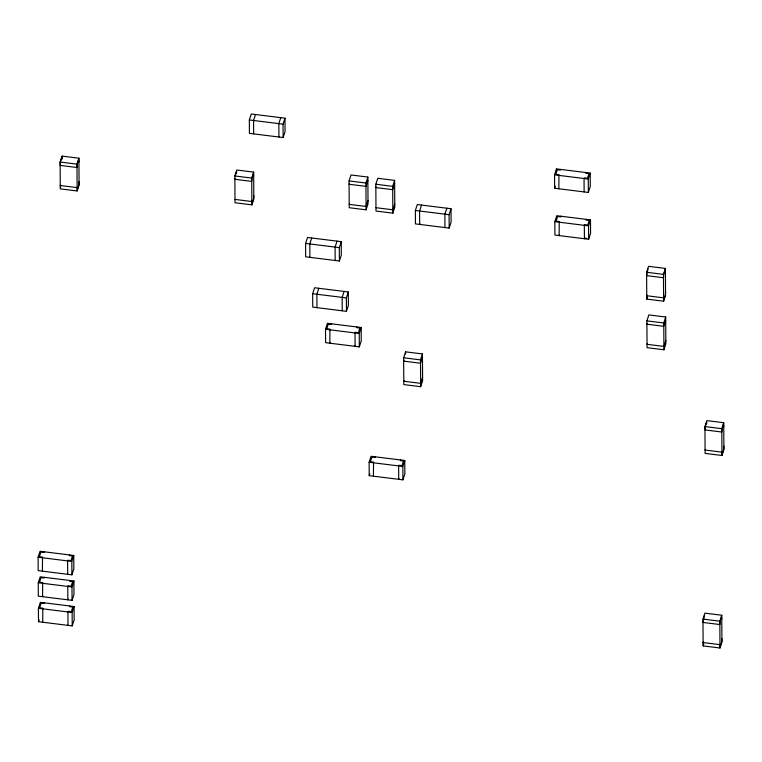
<?xml version="1.0" encoding="UTF-8"?>
<svg xmlns="http://www.w3.org/2000/svg" width="762" height="762" viewBox="0 0 762 762"><rect width="100%" height="100%" fill="white"/><g stroke="black" fill="none" stroke-linecap="round" stroke-linejoin="round"><path stroke-width="1.14" d="M60.122 162.058L62.055 156.105L78.915 158.191L79.077 185.004L77.143 190.957L60.284 188.862L60.122 162.058L76.981 164.144L78.915 158.191M78.934 161.544L78.724 162.211L78.705 159.696L77.2 164.325L77 167.497L60.141 165.402L60.341 162.23L61.846 157.601L61.855 159.277M79.058 181.651L78.857 184.823L77.353 189.452L77.343 186.947L77.124 187.604L60.265 185.509L60.484 184.852L60.493 187.366M38.1 557.232L40.034 551.278L73.752 555.46L73.838 568.871L71.904 574.824L38.186 570.633L38.1 557.232L71.819 561.423L73.752 555.46M44.253 551.802L44.034 552.46L40.872 552.069L39.367 556.698L42.529 557.098L42.396 571.157M38.262 582.768L40.196 576.815L73.914 580.996L73.99 594.398L72.057 600.351L38.338 596.17L38.262 582.768L71.98 586.95L73.914 580.996M44.406 577.339L44.196 577.996L41.034 577.606L39.529 582.235L42.691 582.625L42.558 596.694L42.767 596.027M38.414 608.295L40.348 602.342L74.066 606.533L74.152 619.935L72.219 625.888L38.5 621.706L38.414 608.295L72.133 612.486L74.066 606.533M44.567 602.866L44.348 603.533L41.186 603.142L39.681 607.771L42.843 608.162L42.71 622.23M38.5 621.706L39.148 619.716M69.542 554.946L69.323 555.603L72.485 555.993L70.98 560.622L67.818 560.232L67.599 560.899L67.685 574.3M69.694 580.473L69.485 581.139L72.638 581.53L71.133 586.159L67.98 585.768L67.761 586.426L67.847 599.827L68.056 599.17M69.856 606.009L69.637 606.666L72.8 607.066L71.295 611.696L68.132 611.295L67.923 611.962L67.999 625.364M249.336 119.958L251.27 113.995L284.988 118.186L285.074 131.588L283.14 137.541L249.422 133.36L249.336 119.958L283.054 124.139L284.988 118.186M234.858 175.965L236.791 170.012L253.651 172.107L253.822 198.911L251.879 204.864L235.02 202.768L234.858 175.965L251.717 178.06L253.651 172.107M235.382 175.212L236.582 171.507L236.591 173.184M255.489 114.519L253.555 120.472L253.632 133.883M235.096 178.651L234.877 179.318L251.736 181.404L251.936 178.232L253.441 173.603L253.46 176.117L253.67 175.451M253.794 195.558L253.594 198.73L252.089 203.368L252.079 200.854L251.86 201.511L235.001 199.425M280.778 117.662L278.835 123.615L278.921 137.017M305.591 243.421L307.524 237.468L341.243 241.659L341.319 255.06L339.385 261.014L305.667 256.823L305.591 243.421L339.309 247.612L341.243 241.659M311.734 237.992L309.801 243.945L309.886 257.346M349.063 180.918L350.996 174.965L367.856 177.06L368.027 203.864L366.084 209.817L349.225 207.721L349.063 180.918L365.922 183.013L367.856 177.06M312.658 293.722L314.592 287.769L348.31 291.951L348.396 305.362L346.462 311.315L312.744 307.124L312.658 293.722L346.377 297.904L348.31 291.951M349.301 183.604L349.082 184.271L365.941 186.366L367.875 180.413M318.811 288.293L316.878 294.246L316.954 307.648M337.023 241.135L335.09 247.088L335.175 260.49M349.425 203.711L349.206 204.378L366.065 206.464L367.998 200.511M325.517 329.27L327.45 323.317L361.169 327.498L361.245 340.909L359.312 346.862L325.593 342.671L325.517 329.27L359.235 333.461L361.169 327.498M375.828 184.242L377.762 178.289L394.621 180.384L394.783 207.188L392.849 213.141L375.99 211.045L375.828 184.242L392.687 186.338L394.621 180.384M331.661 323.84L331.451 324.498L328.289 324.107L326.784 328.736L329.946 329.136L329.813 343.195L330.022 342.538M376.066 186.928L375.847 187.595L392.706 189.681L394.64 183.728M344.1 291.436L342.157 297.39L342.243 310.791M394.764 203.835L392.83 209.788L375.971 207.693M356.949 326.984L356.74 327.641L359.893 328.031L358.388 332.661L355.235 332.27L355.016 332.937L355.102 346.339L355.311 345.672M415.366 210.493L417.3 204.54L451.018 208.731L451.104 222.133L449.17 228.086L415.452 223.895L415.366 210.493L449.085 214.684L451.018 208.731M421.519 205.064L419.586 211.017L419.662 224.419L419.881 223.761M446.808 208.207L444.875 214.16L444.951 227.562M369.122 462.258L371.056 456.305L404.774 460.486L404.86 473.888L402.927 479.841L369.208 475.659L369.122 462.258L402.841 466.439L404.774 460.486M403.641 357.788L405.575 351.834L422.434 353.93L422.605 380.733L420.672 386.686L403.812 384.591L403.641 357.788L420.5 359.883L422.434 353.93M403.879 360.474L403.67 361.14L420.529 363.236L422.462 357.273M375.275 456.829L375.056 457.486L371.894 457.095L370.399 461.724L373.551 462.115L373.428 476.183M369.208 475.659L369.856 473.669M404.003 380.581L403.793 381.248L420.653 383.334L422.586 377.38M400.564 459.962L400.345 460.629L403.508 461.02L402.003 465.649L398.84 465.258L398.631 465.915L398.717 479.317L398.926 478.66M554.546 174.85L556.479 168.897L590.198 173.088L590.283 186.49L588.35 192.443L554.631 188.262L554.546 174.85L588.264 179.041L590.198 173.088M554.631 188.262L555.279 186.271M560.699 169.421L560.48 170.088L557.317 169.697L555.812 174.327L558.975 174.717L558.841 188.785M554.841 221.666L556.774 215.713L590.493 219.894L590.569 233.305L588.635 239.258L554.917 235.067L554.841 221.666L588.559 225.857L590.493 219.894M560.984 216.237L560.775 216.894L557.613 216.503L556.108 221.132L559.27 221.532L559.137 235.591L559.346 234.934M585.988 172.564L585.768 173.222L588.931 173.622L587.426 178.251L584.264 177.86L584.054 178.518L584.13 191.919M586.273 219.38L586.064 220.037L589.216 220.428L587.712 225.057L584.559 224.666L584.34 225.333L584.425 238.735L584.635 238.068L586.75 238.335M646.605 272.282L648.538 266.329L665.397 268.424L665.559 295.227L663.626 301.18L646.767 299.095L646.605 272.282L663.464 274.377L665.397 268.424M648.024 268.757L646.624 275.634L663.483 277.73L663.683 274.558L665.188 269.919L665.207 272.434L665.417 271.777M646.767 299.095L647.414 297.104M646.9 320.869L648.843 314.916L665.693 317.011L665.864 343.814L663.931 349.768L647.071 347.682L646.9 320.869L663.759 322.964L665.693 317.011M647.138 323.564L646.928 324.221L663.788 326.317L665.721 320.364M647.262 343.662L647.052 344.329L663.912 346.424L665.845 340.471M665.54 291.884L665.34 295.056L663.835 299.685L663.826 297.17L663.607 297.837L646.748 295.742L646.967 295.075L646.976 297.59M704.945 426.587L706.879 420.634L723.738 422.72L723.9 449.532L721.966 455.486L705.107 453.39L704.945 426.587L721.795 428.673L723.738 422.72M705.298 449.38L705.088 450.037L721.947 452.133L722.157 451.475L722.176 453.981L723.681 449.351L723.881 446.18M723.757 426.072L723.538 426.739L723.529 424.224L722.024 428.854L721.824 432.025L704.964 429.93L705.164 426.758L706.669 422.129L706.679 423.805M702.974 619.096L704.907 613.143L721.766 615.239L721.938 642.042L719.995 648.005L703.145 645.909L702.974 619.096L719.833 621.192L721.766 615.239M704.402 615.572L702.993 622.449L719.852 624.545L720.052 621.373L721.557 616.734L721.576 619.249L721.785 618.592M703.145 645.909L703.783 643.919M721.909 638.699L721.709 641.871L720.204 646.5L720.195 643.985L719.976 644.652L703.116 642.557L703.336 641.899L703.355 644.404M721.795 428.673L721.966 455.486M719.833 621.192L719.995 648.005M663.464 274.377L663.626 301.18M663.759 322.964L663.931 349.768M588.264 179.041L588.35 192.443M588.559 225.857L588.635 239.258M556.479 168.897L556.498 171.136M449.085 214.684L449.17 228.086M420.5 359.883L420.672 386.686M405.575 351.834L405.594 354.063M402.841 466.439L402.927 479.841M392.687 186.338L392.849 213.141M365.922 183.013L366.084 209.817M359.235 333.461L359.312 346.862M346.377 297.904L346.462 311.315M339.309 247.612L339.385 261.014M283.054 124.139L283.14 137.541M251.717 178.06L251.879 204.864M76.981 164.144L77.143 190.957M71.819 561.423L71.904 574.824M71.98 586.95L72.057 600.351M72.133 612.486L72.219 625.888M62.055 156.105L62.065 158.334"/></g></svg>
